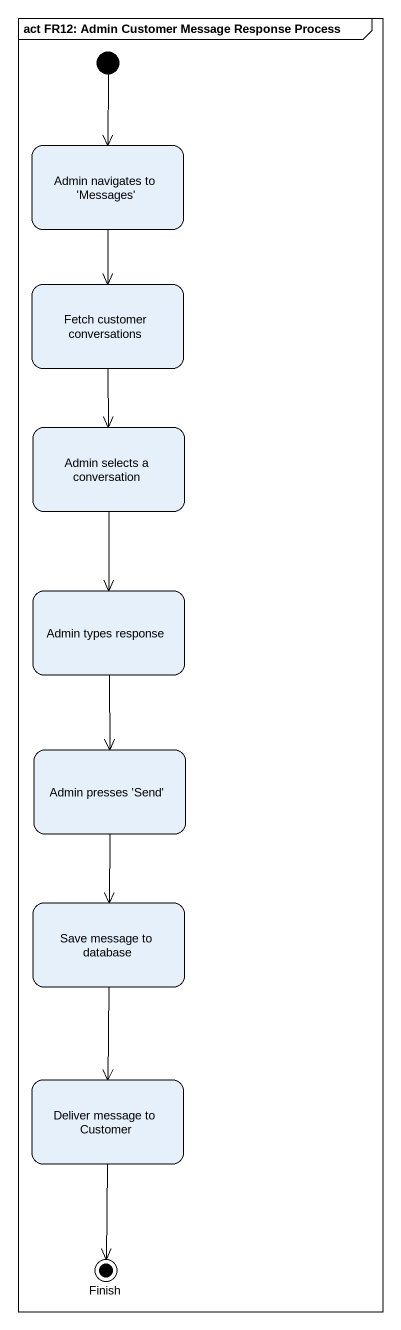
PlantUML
@startuml
mainframe act FR12: Admin Customer Message Response Process
hide empty description
state "Admin navigates to 'Messages'" as Admin_navigates_to_Messages
state "Fetch customer conversations" as Fetch_customer_conversations
state "Admin selects a conversation" as Admin_selects_a_conversation
state "Admin types response" as Admin_types_response
state "Admin presses 'Send'" as Admin_presses_Send
state "Save message to database" as Save_message_to_database
state "Deliver message to Customer" as Deliver_message_to_Customer
state Finish <<end>>
[*] --> Admin_navigates_to_Messages
Admin_navigates_to_Messages --> Fetch_customer_conversations
Fetch_customer_conversations --> Admin_selects_a_conversation
Admin_selects_a_conversation --> Admin_types_response
Admin_types_response --> Admin_presses_Send
Admin_presses_Send --> Save_message_to_database
Save_message_to_database --> Deliver_message_to_Customer
Deliver_message_to_Customer --> Finish
@enduml
